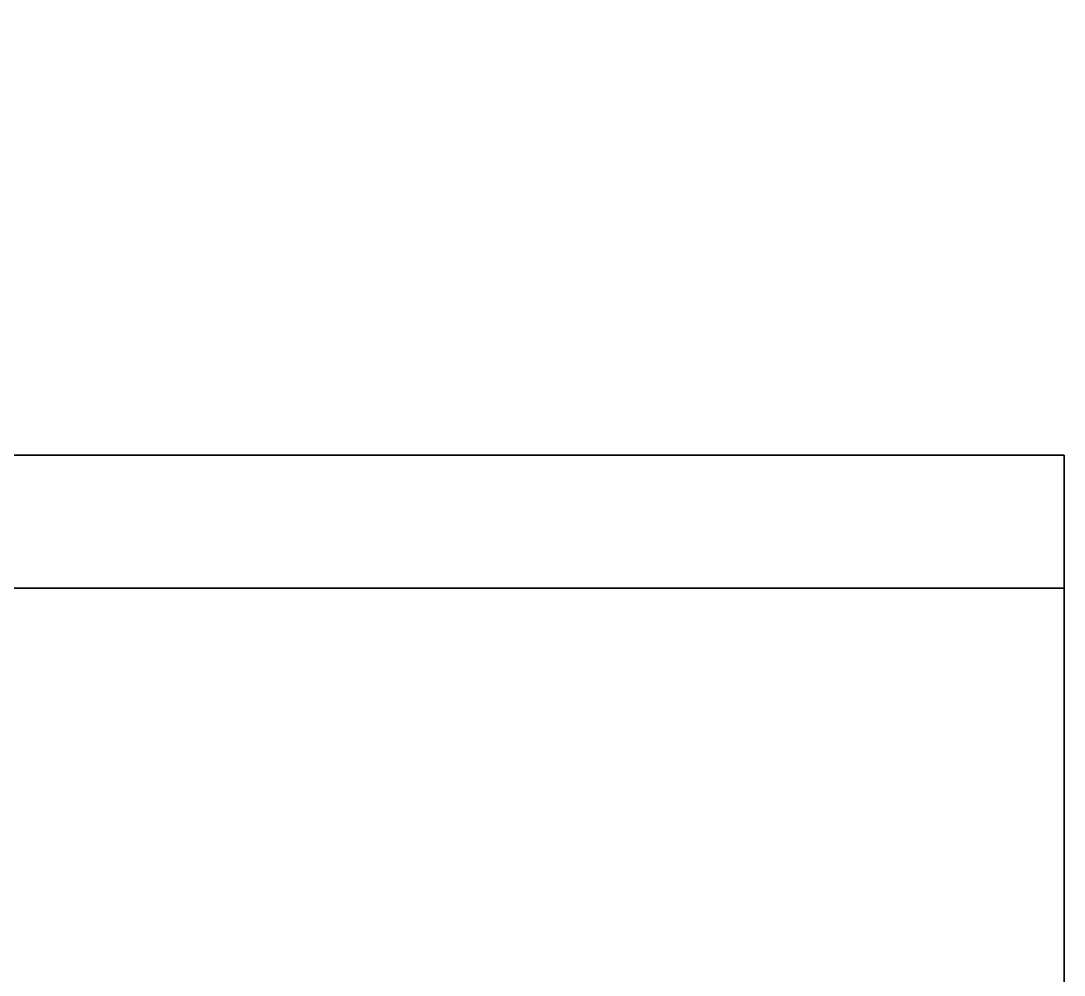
# Model space of a CAD drawing. Extents: x 0 to 6014, y -2453 to 0.
# Drawn here: x 4837 to 6014, y -1227 to -150 of the extents above; entities that cross this region are included whole.
import ezdxf

# ---------------------------------------------------------------- set-up
doc = ezdxf.new("R2010")
doc.units = 0
doc.layers.add('LAYER0', color=7, linetype='CONTINUOUS')
doc.layers.add('LAYER1', color=7, linetype='CONTINUOUS')

msp = doc.modelspace()

# ---------------------------------------------------------------- linework, layer by layer
at = {"layer": 'LAYER0'}
for points, invisible_edges in [([(2107, -2453), (4585, -640), (6013.69, -2453), (2107, -2453)], 3), ([(2107, -1840, 5), (6013.69, -2453, 5), (4585, -640, 5), (2107, -1840, 5)], 7), ([(6013.69, -2453), (4585, -640), (6013.69, -640), (6013.69, -2453)], 1), ([(4585, -640, 5), (6013.69, -640), (4585, -640), (4585, -640, 5)], 1), ([(6013.69, -640), (4585, -640, 5), (6013.69, -640, 5), (6013.69, -640)], 1), ([(4585, -640, 5), (6013.69, -2453, 5), (6013.69, -640, 5), (4585, -640, 5)], 1), ([(6013.69, -640), (6013.69, -2453, 5), (6013.69, -2453), (6013.69, -640)], 1), ([(6013.69, -2453, 5), (6013.69, -640), (6013.69, -640, 5), (6013.69, -2453, 5)], 1)]:
    msp.add_3dface(points, dxfattribs=dict(at, invisible_edges=invisible_edges))
at = {"layer": 'LAYER1'}
for points, invisible_edges in [([(4435, -790, 5), (4585, -640, 5), (6013.69, -790, 5), (4435, -790, 5)], 3), ([(6013.69, -790, 5), (4585, -640, 5), (6013.69, -640, 5), (6013.69, -790, 5)], 1), ([(4585, -640, 2334), (6013.69, -640, 5), (4585, -640, 5), (4585, -640, 2334)], 1), ([(6013.69, -640, 5), (4585, -640, 2334), (6013.69, -640, 2334), (6013.69, -640, 5)], 1), ([(6013.69, -640, 5), (6013.69, -790, 2334), (6013.69, -790, 5), (6013.69, -640, 5)], 1), ([(6013.69, -790, 2334), (6013.69, -640, 5), (6013.69, -640, 2334), (6013.69, -790, 2334)], 1), ([(6013.69, -790, 2334), (4435, -790, 5), (6013.69, -790, 5), (6013.69, -790, 2334)], 1), ([(4435, -790, 5), (6013.69, -790, 2334), (4435, -790, 2334), (4435, -790, 5)], 1)]:
    msp.add_3dface(points, dxfattribs=dict(at, invisible_edges=invisible_edges))

# ---------------------------------------------------------------- meshes
mesh = msp.add_polymesh((11, 2), dxfattribs=at)
for k, corner in enumerate([(2257, -1690, 2334), (2257, -2453, 2334), (150, -1690, 2334), (2257, -1690, 2334), (150, -160, 2334), (150, -1690, 2334), (915, -160, 2334), (150, -160, 2334), (915, -415, 2334), (915, -160, 2334), (1660, -415, 2334), (915, -415, 2334), (1660, -150, 2334), (1660, -415, 2334), (4435, -150, 2334), (1660, -150, 2334), (4435, -790, 2334), (4435, -150, 2334), (6013.688, -790, 2334), (4435, -790, 2334), (6013.688, -640, 2334), (4585, -640, 2334)]):
    mesh.set_mesh_vertex(divmod(k, 2), corner)

doc.saveas('drawing.dxf')
